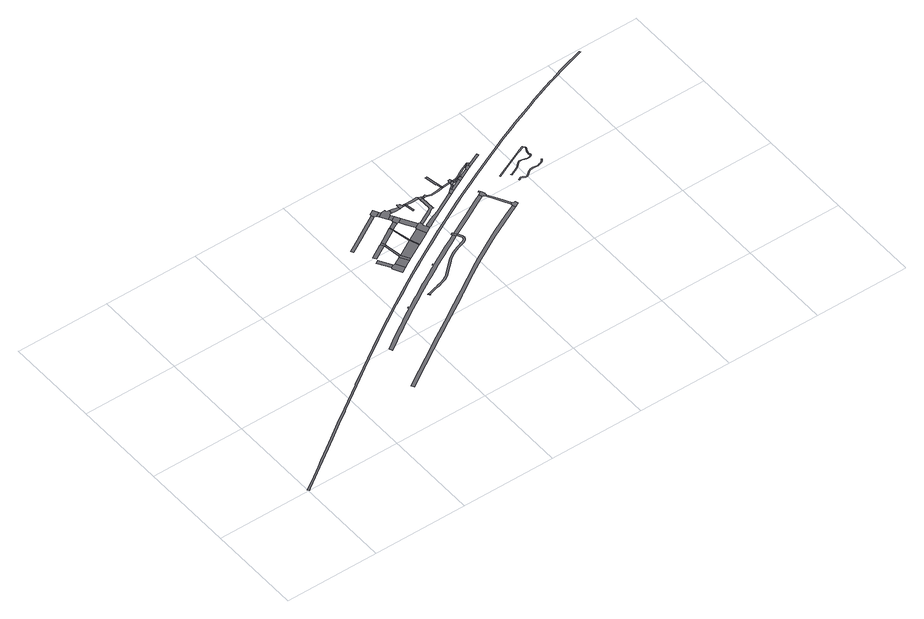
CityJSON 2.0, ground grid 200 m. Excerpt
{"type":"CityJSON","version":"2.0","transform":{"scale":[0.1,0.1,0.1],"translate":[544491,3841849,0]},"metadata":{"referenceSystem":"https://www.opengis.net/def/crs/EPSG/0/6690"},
"CityObjects":{
"road1":{"type":"Road","attributes":{"RoadStructureAttribute.sectionType":"1"},"geometry":[{"type":"MultiSurface","lod":"1","boundaries":[[[0,1,2,3,4,5,6,7,8,9,10,11,12,13,14,15,16,17,18,19,20,21,22,23,24,25,26,27,28,29,30,31,32,33,34,35,36,37,38,39,40,41,42,43,44,45,46,47,48,49,50,51,52,53,54,55,56,57,58,59,60,61,62,63,64,65,66]]]}]},
"road2":{"type":"Road","geometry":[{"type":"MultiSurface","lod":"1","boundaries":[[[67,68,69,70,71]]]}]},
"road3":{"type":"Road","attributes":{"RoadStructureAttribute.sectionType":"1"},"geometry":[{"type":"MultiSurface","lod":"1","boundaries":[[[72,73,74,75]]]}]},
"road4":{"type":"Road","geometry":[{"type":"MultiSurface","lod":"1","boundaries":[[[76,77,75,74,78,79,80,81,82,83]]]}]},
"road5":{"type":"Road","attributes":{"RoadStructureAttribute.sectionType":"1"},"geometry":[{"type":"MultiSurface","lod":"1","boundaries":[[[84,85,86,87,88,89,90,91,92,93,94,95,96,97,98,99,100,101,102,103,104,105,106,107,108,109,110,111,112,113,114,115,116,117,118,119,120,121,122,123,124,125,126,127,128,129,130,131]]]}]},
"road6":{"type":"Road","attributes":{"RoadStructureAttribute.sectionType":"1"},"geometry":[{"type":"MultiSurface","lod":"1","boundaries":[[[132,133,134,135,136]]]}]},
"road7":{"type":"Road","attributes":{"RoadStructureAttribute.sectionType":"1"},"geometry":[{"type":"MultiSurface","lod":"1","boundaries":[[[137,83,82,138,139]]]}]},
"road8":{"type":"Road","geometry":[{"type":"MultiSurface","lod":"1","boundaries":[[[140,141,137,139,142,143,144]]]}]},
"road9":{"type":"Road","attributes":{"RoadStructureAttribute.sectionType":"1"},"geometry":[{"type":"MultiSurface","lod":"1","boundaries":[[[145,146,147,148,140,144]]]}]},
"road10":{"type":"Road","geometry":[{"type":"MultiSurface","lod":"1","boundaries":[[[149,132,136,150,147,146,151]]]}]},
"road11":{"type":"Road","attributes":{"RoadStructureAttribute.sectionType":"1"},"geometry":[{"type":"MultiSurface","lod":"1","boundaries":[[[152,153,154,155,156,157,158,159,160,161]]]}]},
"road12":{"type":"Road","attributes":{"RoadStructureAttribute.sectionType":"1"},"geometry":[{"type":"MultiSurface","lod":"1","boundaries":[[[162,163,164,165,166,167,168,169,170,171,172,173,174,175,176,177,178,179,180,181,182,183,184,185,186,187,188,189,190,191,192,193,194,195,196,197,198,199,200,201,202,203,204,205,206,207,208,209,210,211,212,213,214,215,216,217,218,219,220,221,222,223,224,225,226,227,228,229,230,231,232,233,234,235,236,237,238,239,240,241,242,243,244,245,246,247,248,249,250,251,252,253,254,255,256,257,258,259,260,261,262,263,264,265,266,267,268,269,270,271,272,273,274,275,276,277,278,279,280,281,282,283,284,285]]]}]},
"road13":{"type":"Road","attributes":{"RoadStructureAttribute.sectionType":"1"},"geometry":[{"type":"MultiSurface","lod":"1","boundaries":[[[286,287,288,143,142,289]]]}]},
"road14":{"type":"Road","attributes":{"RoadStructureAttribute.sectionType":"1"},"geometry":[{"type":"MultiSurface","lod":"1","boundaries":[[[290,291,292,149,151,293,294,295,296,297,298]]]}]},
"road15":{"type":"Road","attributes":{"RoadStructureAttribute.sectionType":"1"},"geometry":[{"type":"MultiSurface","lod":"1","boundaries":[[[299,300,301,302,303,304,305,306,307,308,309,310,311,312,313,314,315,316,317,318,319,320,321,322,323,324,325,326,327,328,329,330,331,332,333,334,335,336,337,338,339,340,341,342,343,344,345,346,67,71]]]}]},
"road16":{"type":"Road","geometry":[{"type":"MultiSurface","lod":"1","boundaries":[[[347,348,286,289,349]]]}]},
"road17":{"type":"Road","attributes":{"RoadStructureAttribute.sectionType":"1"},"geometry":[{"type":"MultiSurface","lod":"1","boundaries":[[[350,351,298,352,348,347]]]}]},
"road18":{"type":"Road","geometry":[{"type":"MultiSurface","lod":"1","boundaries":[[[353,290,298,351,354]]]}]},
"road19":{"type":"Road","attributes":{"RoadStructureAttribute.sectionType":"1"},"geometry":[{"type":"MultiSurface","lod":"1","boundaries":[[[355,353,354,356,357]]]}]},
"road20":{"type":"Road","attributes":{"RoadStructureAttribute.sectionType":"1"},"geometry":[{"type":"MultiSurface","lod":"1","boundaries":[[[358,359,347,349,360]]]}]},
"road21":{"type":"Road","geometry":[{"type":"MultiSurface","lod":"1","boundaries":[[[361,362,363,152,161,364,365,366]]]}]},
"road22":{"type":"Road","geometry":[{"type":"MultiSurface","lod":"1","boundaries":[[[366,365,367,368]]]}]},
"road23":{"type":"Road","geometry":[{"type":"MultiSurface","lod":"1","boundaries":[[[369,370,371,372,368,367,373,374,375,376,377,378,379,380,381,382,383,384]]]}]},
"road24":{"type":"Road","attributes":{"RoadStructureAttribute.sectionType":"1"},"geometry":[{"type":"MultiSurface","lod":"1","boundaries":[[[374,373,385,386]]]}]},
"road25":{"type":"Road","geometry":[{"type":"MultiSurface","lod":"1","boundaries":[[[386,385,387,388,355,357,389,390]]]}]},
"road26":{"type":"Road","attributes":{"RoadStructureAttribute.sectionType":"1"},"geometry":[{"type":"MultiSurface","lod":"1","boundaries":[[[390,389,391,392,393]]]}]},
"road27":{"type":"Road","geometry":[{"type":"MultiSurface","lod":"1","boundaries":[[[394,393,392,358,360,395,396,397,398,399,400,401,402,403,404,405,406,407,408,409,410,411]]]}]},
"road28":{"type":"Road","attributes":{"RoadStructureAttribute.sectionType":"1"},"geometry":[{"type":"MultiSurface","lod":"1","boundaries":[[[412,384,383,413,414,415,416,417]]]}]},
"road29":{"type":"Road","geometry":[{"type":"MultiSurface","lod":"1","boundaries":[[[418,419,0,66,324,323,420]]]}]},
"road30":{"type":"Road","geometry":[{"type":"MultiSurface","lod":"1","boundaries":[[[421,422,423,417,416,424,425,426,427,428,429]]]}]},
"road31":{"type":"Road","attributes":{"RoadStructureAttribute.sectionType":"1"},"geometry":[{"type":"MultiSurface","lod":"1","boundaries":[[[427,426,430,431]]]}]},
"road32":{"type":"Road","geometry":[{"type":"MultiSurface","lod":"1","boundaries":[[[432,433,434,435,436]]]}]},
"road33":{"type":"Road","geometry":[{"type":"MultiSurface","lod":"1","boundaries":[[[431,430,436,435,437]]]}]},
"road34":{"type":"Road","attributes":{"RoadStructureAttribute.sectionType":"1"},"geometry":[{"type":"MultiSurface","lod":"1","boundaries":[[[438,439,440,441,442,443,444,445,446,447,448,411,410]]]}]},
"road35":{"type":"Road","attributes":{"RoadStructureAttribute.sectionType":"1"},"geometry":[{"type":"MultiSurface","lod":"1","boundaries":[[[449,450,451,452,437,435,453,454,455,456]]]}]},
"road36":{"type":"Road","attributes":{"RoadStructureAttribute.sectionType":"1"},"geometry":[{"type":"MultiSurface","lod":"1","boundaries":[[[457,458,459,460,461,462,463,397,396,464,465,466,467,468,469,470]]]}]},
"road37":{"type":"Road","geometry":[{"type":"MultiSurface","lod":"1","boundaries":[[[471,456,455,446,445,472]]]}]},
"road38":{"type":"Road","attributes":{"RoadStructureAttribute.sectionType":"1"},"geometry":[{"type":"MultiSurface","lod":"1","boundaries":[[[472,445,473,474,475]]]}]},
"road39":{"type":"Road","geometry":[{"type":"MultiSurface","lod":"1","boundaries":[[[476,477,478,475,474,479,480,481]]]}]},
"road40":{"type":"Road","attributes":{"RoadStructureAttribute.sectionType":"1"},"geometry":[{"type":"MultiSurface","lod":"1","boundaries":[[[482,483,484,485,486,487,420,323,488,489,490]]]}]},
"road41":{"type":"Road","attributes":{"RoadStructureAttribute.sectionType":"1"},"geometry":[{"type":"MultiSurface","lod":"1","boundaries":[[[491,492,481,480,493,494,495,496]]]}]},
"road42":{"type":"Road","geometry":[{"type":"MultiSurface","lod":"1","boundaries":[[[497,496,495,498]]]}]},
"road43":{"type":"Road","attributes":{"RoadStructureAttribute.sectionType":"1"},"geometry":[{"type":"MultiSurface","lod":"1","boundaries":[[[499,500,501,502,496,497]]]}]},
"road44":{"type":"Road","geometry":[{"type":"MultiSurface","lod":"1","boundaries":[[[503,504,505,457,470,506,507]]]}]},
"road45":{"type":"Road","attributes":{"RoadStructureAttribute.sectionType":"1"},"geometry":[{"type":"MultiSurface","lod":"1","boundaries":[[[508,497,498,509]]]}]},
"road46":{"type":"Road","attributes":{"RoadStructureAttribute.sectionType":"1"},"geometry":[{"type":"MultiSurface","lod":"1","boundaries":[[[510,511,512,513,503,507,514,515,516]]]}]},
"road47":{"type":"Road","geometry":[{"type":"MultiSurface","lod":"1","boundaries":[[[517,518,519,520,510,516,521,522,523,524,525,526,527]]]}]},
"road48":{"type":"Road","attributes":{"RoadStructureAttribute.sectionType":"1"},"geometry":[{"type":"MultiSurface","lod":"1","boundaries":[[[528,529,530,531,532,507,506,533]]]}]},
"road49":{"type":"Road","geometry":[{"type":"MultiSurface","lod":"1","boundaries":[[[534,509,535,518,517]]]}]},
"road50":{"type":"Road","attributes":{"RoadStructureAttribute.sectionType":"1"},"geometry":[{"type":"MultiSurface","lod":"1","boundaries":[[[536,537,508,509,534]]]}]},
"road51":{"type":"Road","geometry":[{"type":"MultiSurface","lod":"1","boundaries":[[[538,539,540,482,490,541,542,543,544,545,546,547,548,549,550,551,552,553,554,555]]]}]},
"road52":{"type":"Road","attributes":{"RoadStructureAttribute.sectionType":"1"},"geometry":[{"type":"MultiSurface","lod":"1","boundaries":[[[556,527,526,528]]]}]},
"road53":{"type":"Road","attributes":{"RoadStructureAttribute.sectionType":"1"},"geometry":[{"type":"MultiSurface","lod":"1","boundaries":[[[557,558,539,538]]]}]},
"road54":{"type":"Road","attributes":{"RoadStructureAttribute.sectionType":"1"},"geometry":[{"type":"MultiSurface","lod":"1","boundaries":[[[559,560,549,548,561,562,563,564]]]}]},
"road55":{"type":"Road","geometry":[{"type":"MultiSurface","lod":"1","boundaries":[[[565,556,528,533,566]]]}]},
"road56":{"type":"Road","geometry":[{"type":"MultiSurface","lod":"1","boundaries":[[[567,568,569,570,564,563,571,572,573,574,84,131,575,576]]]}]},
"road57":{"type":"Road","attributes":{"RoadStructureAttribute.sectionType":"1"},"geometry":[{"type":"MultiSurface","lod":"1","boundaries":[[[577,578,579,580,581,582,517,527,583,584,585,586]]]}]},
"road58":{"type":"Road","attributes":{"RoadStructureAttribute.sectionType":"1"},"geometry":[{"type":"MultiSurface","lod":"1","boundaries":[[[587,565,566,588]]]}]},
"road59":{"type":"Road","geometry":[{"type":"MultiSurface","lod":"1","boundaries":[[[589,590,587,588,591,592]]]}]},
"road60":{"type":"Road","attributes":{"RoadStructureAttribute.sectionType":"1"},"geometry":[{"type":"MultiSurface","lod":"1","boundaries":[[[586,593,594,589,592,595,596,597]]]}]},
"road61":{"type":"Road","attributes":{"RoadStructureAttribute.sectionType":"1"},"geometry":[{"type":"MultiSurface","lod":"1","boundaries":[[[598,599,600,592,591,601]]]}]},
"road62":{"type":"Road","attributes":{"RoadStructureAttribute.sectionType":"1"},"geometry":[{"type":"MultiSurface","lod":"1","boundaries":[[[602,603,604,605,606,607,608,609,610]]]}]},
"road63":{"type":"Road","attributes":{"RoadStructureAttribute.sectionType":"1"},"geometry":[{"type":"MultiSurface","lod":"1","boundaries":[[[611,612,613,614,615,616,617,618,619,620,621,622,623,624,625,626,627,628,629,630,631,632,633,634,635,636,637,638,639,640,641,642,643,644,645,646,647,648]]]}]},
"road64":{"type":"Road","attributes":{"RoadStructureAttribute.sectionType":"1"},"geometry":[{"type":"MultiSurface","lod":"1","boundaries":[[[649,650,651,652,653,654,655,656,657,658,659,660,661,662,663,664,665,666,667,668,669,670,671,672,673,674,675,676,677,678,679,680,681,682,683,684,685,686,687,688,689,690,691,692,693,694,695,696,697,698,699]]]}]},
"road65":{"type":"Road","geometry":[{"type":"MultiSurface","lod":"1","boundaries":[[[700,701,648,647,702]]]}]},
"road66":{"type":"Road","attributes":{"RoadStructureAttribute.sectionType":"1"},"geometry":[{"type":"MultiSurface","lod":"1","boundaries":[[[703,704,705,706,707,708,709,710,711,712,713,714,715,716,717,701,700]]]}]}
},
"vertices":[
[6024,3616,0],[5899,3550,0],[5722,3456,0],[5544,3358,0],[5347,3248,0],[5301,3222,0],[5287,3244,0],[5265,3231,0],[5278,3209,0],[5209,3170,0],[5074,3092,0],[5015,3057,0],[4934,3010,0],[4810,2940,0],[4649,2841,0],[4557,2785,0],[4489,2744,0],[4284,2618,0],[4271,2636,0],[4250,2623,0],[4262,2604,0],[4182,2553,0],[4098,2498,0],[4054,2471,0],[4031,2456,0],[3980,2423,0],[3979,2422,0],[3926,2388,0],[3862,2349,0],[3805,2309,0],[3742,2267,0],[3669,2220,0],[3598,2172,0],[3528,2121,0],[3444,2066,0],[3357,2005,0],[3346,1997,0],[3380,1929,0],[3474,1994,0],[3536,2035,0],[3648,2114,0],[3760,2189,0],[3837,2241,0],[3943,2310,0],[4030,2366,0],[4048,2378,0],[4108,2415,0],[4126,2427,0],[4223,2489,0],[4309,2543,0],[4420,2610,0],[4559,2694,0],[4637,2743,0],[4696,2780,0],[4866,2885,0],[4973,2947,0],[5010,2968,0],[5080,3008,0],[5222,3089,0],[5349,3163,0],[5487,3238,0],[5601,3302,0],[5676,3344,0],[5743,3380,0],[5813,3418,0],[5850,3438,0],[6058,3555,0],
[4765,2690,0],[4749,2684,0],[4763,2651,0],[4782,2646,0],[4785,2658,0],
[4553,3919,0],[4486,3874,0],[4637,3625,0],[4710,3661,0],
[4713,3654,0],[4712,3657,0],[4633,3614,0],[4624,3585,0],[4729,3406,0],[4826,3463,0],[4842,3472,0],[4749,3650,0],
[7330,3560,0],[7319,3555,0],[7113,3453,0],[6906,3351,0],[6705,3249,0],[6573,3182,0],[6357,3063,0],[6178,2958,0],[6014,2862,0],[5803,2737,0],[5557,2580,0],[5274,2395,0],[5187,2340,0],[5172,2331,0],[4978,2209,0],[4705,2037,0],[4565,1949,0],[4442,1872,0],[4213,1727,0],[3943,1557,0],[3719,1414,0],[3438,1234,0],[3198,1079,0],[3094,1009,0],[3133,953,0],[3236,1022,0],[3474,1180,0],[3755,1357,0],[3978,1499,0],[4249,1672,0],[4477,1814,0],[4613,1900,0],[4741,1979,0],[5014,2152,0],[5214,2279,0],[5232,2291,0],[5309,2340,0],[5592,2525,0],[5838,2680,0],[6047,2805,0],[6214,2901,0],[6390,3006,0],[6604,3123,0],[6736,3189,0],[6937,3291,0],[7143,3393,0],[7347,3495,0],[7358,3500,0],
[4826,4208,0],[4811,4199,0],[4524,4027,0],[4564,3959,0],[4867,4140,0],
[4913,3744,0],[4935,3525,0],[5012,3568,0],
[4920,3776,0],[4917,3760,0],[5058,3594,0],[4959,3770,0],[4959,3771,0],
[4951,3835,0],[4914,4132,0],[4877,4123,0],[4915,3814,0],
[4869,4233,0],[4874,4127,0],[4910,4165,0],
[5146,4891,0],[4758,4660,0],[4672,4609,0],[4620,4578,0],[4570,4548,0],[4304,4390,0],[4334,4338,0],[4657,4529,0],[4761,4590,0],[5178,4836,0],
[10675,5955,0],[10622,5939,0],[10535,5914,0],[10351,5857,0],[10214,5813,0],[10096,5774,0],[9967,5728,0],[9835,5682,0],[9813,5674,0],[9628,5607,0],[9439,5535,0],[9280,5476,0],[9118,5410,0],[8939,5333,0],[8809,5282,0],[8645,5215,0],[8523,5164,0],[8344,5087,0],[8212,5031,0],[7976,4921,0],[7764,4821,0],[7481,4689,0],[7287,4594,0],[7122,4512,0],[6958,4433,0],[6943,4426,0],[6764,4336,0],[6583,4242,0],[6411,4151,0],[6153,4015,0],[5924,3893,0],[5879,3870,0],[5581,3702,0],[5335,3567,0],[5153,3463,0],[5136,3453,0],[5024,3389,0],[4830,3275,0],[4641,3163,0],[4435,3036,0],[4132,2848,0],[4117,2843,0],[3933,2724,0],[3710,2582,0],[3516,2457,0],[3325,2330,0],[3144,2211,0],[3129,2203,0],[2896,2041,0],[2682,1894,0],[2317,1646,0],[2295,1630,0],[1776,1275,0],[1739,1247,0],[1456,1052,0],[1131,821,0],[915,669,0],[644,482,0],[510,388,0],[287,228,0],[184,159,0],[2,37,0],[26,3,0],[66,31,0],[307,201,0],[528,361,0],[662,454,0],[935,642,0],[1148,794,0],[1473,1025,0],[1756,1220,0],[1794,1248,0],[2313,1603,0],[2335,1618,0],[2700,1867,0],[2913,2014,0],[3144,2174,0],[3159,2181,0],[3343,2303,0],[3534,2427,0],[3728,2554,0],[3951,2694,0],[4135,2813,0],[4147,2818,0],[4453,3006,0],[4659,3136,0],[4848,3248,0],[5042,3360,0],[5151,3423,0],[5169,3433,0],[5353,3538,0],[5596,3673,0],[5897,3840,0],[5939,3863,0],[6168,3986,0],[6426,4121,0],[6598,4212,0],[6780,4307,0],[6959,4396,0],[6971,4404,0],[7138,4483,0],[7299,4564,0],[7496,4659,0],[7777,4791,0],[7988,4891,0],[8212,4998,0],[8357,5062,0],[8536,5136,0],[8658,5188,0],[8819,5254,0],[8949,5305,0],[9131,5382,0],[9290,5449,0],[9449,5508,0],[9641,5580,0],[9825,5647,0],[9845,5654,0],[9977,5701,0],[10107,5744,0],[10224,5783,0],[10358,5829,0],[10545,5884,0],[10627,5912,0],[10682,5928,0],
[5315,3971,0],[5305,3965,0],[4964,3773,0],[5388,3779,0],
[5209,4437,0],[4934,4272,0],[4893,4248,0],[4958,4194,0],[4975,4204,0],[5228,4355,0],[5236,4360,0],[5238,4361,0],[5240,4362,0],
[4794,2661,0],[4799,2662,0],[4880,2685,0],[4960,2707,0],[4996,2715,0],[5045,2727,0],[5132,2755,0],[5215,2785,0],[5273,2818,0],[5328,2857,0],[5416,2937,0],[5516,3027,0],[5599,3107,0],[5644,3149,0],[5684,3175,0],[5749,3216,0],[5829,3254,0],[5920,3291,0],[6056,3340,0],[6116,3371,0],[6142,3396,0],[6158,3444,0],[6158,3477,0],[6151,3499,0],[6106,3579,0],[6075,3564,0],[6119,3486,0],[6123,3472,0],[6123,3450,0],[6111,3415,0],[6095,3400,0],[6042,3373,0],[5907,3324,0],[5815,3286,0],[5732,3247,0],[5665,3205,0],[5622,3176,0],[5575,3133,0],[5492,3053,0],[5393,2963,0],[5306,2885,0],[5254,2848,0],[5200,2817,0],[5121,2788,0],[5036,2761,0],[4998,2752,0],[4947,2741,0],[4826,2708,0],
[5332,3980,0],[5314,3974,0],[5406,3789,0],
[5317,4053,0],[5253,4368,0],[5301,4044,0],
[5222,4445,0],[5253,4370,0],
[5367,4532,0],[5318,4409,0],[5404,4460,0],
[5602,4133,0],[5342,3986,0],[5676,3940,0],
[5250,4982,0],[5157,4927,0],[5155,4919,0],[5209,4829,0],[5216,4827,0],[5308,4884,0],
[5242,4784,0],[5335,4840,0],
[5467,4807,0],[5433,4813,0],[5424,4858,0],[5339,4841,0],[5332,4634,0],[5427,4691,0],[5428,4701,0],[5430,4710,0],[5434,4717,0],[5441,4723,0],[5449,4725,0],[5455,4726,0],[5457,4726,0],[5467,4724,0],[5474,4724,0],[5485,4804,0],
[5370,4572,0],[5465,4626,0],
[5369,4564,0],[5369,4556,0],[5440,4457,0],[5533,4513,0],
[5516,4328,0],[5608,4173,0],[5703,4229,0],
[5726,4220,0],[5707,3958,0],[5811,4016,0],[5780,4093,0],[5769,4099,0],[5762,4106,0],[5757,4112,0],[5753,4118,0],[5752,4119,0],[5751,4120,0],[5749,4126,0],[5746,4132,0],[5744,4140,0],[5744,4148,0],[5744,4155,0],[5756,4161,0],[5768,4168,0],[5743,4213,0],
[5540,4795,0],[5586,4711,0],[5611,4710,0],[5648,4712,0],[5669,4714,0],[5667,4774,0],
[6047,3666,0],[6007,3644,0],[6065,3637,0],
[5681,4834,0],[5675,4821,0],[5675,4786,0],[5738,4726,0],[5741,4726,0],[5754,4726,0],[5754,4764,0],[5748,4775,0],[5730,4811,0],
[5790,4725,0],[5791,4764,0],
[5830,4537,0],[5845,4540,0],[5860,4543,0],[5823,4724,0],[5793,4715,0],
[5823,4763,0],
[5777,4173,0],[5779,4174,0],[6026,4310,0],[6106,4368,0],[6147,4370,0],[6162,4371,0],[6161,4392,0],[6150,4682,0],[6095,4679,0],[6105,4440,0],[6084,4402,0],
[6080,4779,0],[5989,4761,0],[5901,4762,0],[5893,4762,0],[5893,4722,0],[5900,4722,0],[6093,4717,0],[6094,4769,0],
[6624,4505,0],[6159,4261,0],[5957,4183,0],[5845,4127,0],[5815,4111,0],[5813,4110,0],[5799,4103,0],[5820,4021,0],[5825,4024,0],[5838,4031,0],[5874,4051,0],[5881,4055,0],[6186,4221,0],[6646,4462,0],
[6147,4731,0],[6160,4727,0],
[6177,4681,0],[6190,4680,0],[6191,4717,0],
[6237,4721,0],[6236,4732,0],[6196,4725,0],[6226,4679,0],[6253,4670,0],[6259,4699,0],
[7019,4144,0],[6988,4128,0],[6903,4083,0],[6691,3969,0],[6536,3889,0],[6380,3807,0],[6480,3778,0],[6889,3996,0],[7043,4075,0],
[6488,4688,0],[6339,4675,0],[6329,4647,0],[6504,4654,0],[6592,4669,0],[6587,4701,0],
[6616,4705,0],[6621,4674,0],
[6548,5075,0],[6509,5068,0],[6555,4816,0],[6567,4817,0],
[6700,4576,0],[6632,4515,0],[6626,4506,0],[6736,4509,0],[6714,4551,0],
[6779,4728,0],[6788,4702,0],
[6776,4652,0],[6754,4624,0],[6745,4616,0],[6704,4579,0],[6723,4560,0],[6762,4599,0],[6796,4632,0],
[6854,4710,0],[6791,4689,0],[6789,4684,0],[6786,4672,0],[6810,4646,0],[6831,4656,0],[6838,4659,0],[6852,4661,0],[6856,4661,0],[6859,4661,0],[6854,4687,0],
[6961,4678,0],[6940,4667,0],[6735,4561,0],[6726,4557,0],[6720,4554,0],[6982,4638,0],
[6850,4724,0],[6789,4697,0],
[6838,4776,0],[6800,4763,0],
[7097,4187,0],[7075,4174,0],[7037,4154,0],[7055,4078,0],[7061,4079,0],[7066,4078,0],[7069,4077,0],[7074,4073,0],[7080,4067,0],[7087,4060,0],[7094,4047,0],[7125,4064,0],[7124,4068,0],[7120,4086,0],[7120,4095,0],[7121,4102,0],[7123,4109,0],[7129,4120,0],
[6959,4703,0],
[7079,4223,0],[7056,4211,0],
[7305,3741,0],[7231,3874,0],[7200,3857,0],[7273,3725,0],[7335,3614,0],[7369,3626,0],
[7032,4714,0],[7052,4673,0],
[7405,3608,0],[7397,3610,0],[7393,3611,0],[7386,3615,0],[7340,3596,0],[7341,3587,0],[7340,3581,0],[7338,3576,0],[7460,3548,0],[7432,3607,0],
[7335,4926,0],[7152,4838,0],[7055,4789,0],[7020,4766,0],[6990,4749,0],[6968,4741,0],[6985,4724,0],[7015,4741,0],[7072,4777,0],[7341,4910,0],
[7218,4804,0],[7238,4765,0],
[7299,4877,0],[7248,4836,0],[7334,4813,0],[7313,4853,0],
[7328,4900,0],[7315,4889,0],[7321,4860,0],[7345,4879,0],[7364,4895,0],
[7613,4993,0],[7336,4864,0],[7323,4858,0],[7633,4950,0],
[8391,4651,0],[8286,4607,0],[8216,4578,0],[7836,4402,0],[7602,4295,0],[7612,4275,0],[7881,4403,0],[8217,4558,0],[8401,4628,0],
[8343,4372,0],[8323,4362,0],[8311,4359,0],[8291,4359,0],[8271,4359,0],[8251,4364,0],[8218,4371,0],[8188,4383,0],[8161,4388,0],[8133,4390,0],[8111,4390,0],[8091,4380,0],[8071,4367,0],[8034,4332,0],[8012,4306,0],[7989,4289,0],[7964,4276,0],[7798,4197,0],[7788,4212,0],[7800,4184,0],[7947,4253,0],[7987,4271,0],[8007,4286,0],[8044,4324,0],[8084,4362,0],[8101,4370,0],[8116,4375,0],[8136,4375,0],[8156,4375,0],[8178,4371,0],[8219,4353,0],[8256,4346,0],[8279,4342,0],[8301,4342,0],[8324,4344,0],[8349,4357,0],[8378,4380,0],[8368,4392,0],
[8463,4191,0],[8448,4171,0],[8428,4148,0],[8401,4128,0],[8383,4118,0],[8353,4110,0],[8326,4102,0],[8296,4099,0],[8279,4102,0],[8256,4104,0],[8221,4111,0],[8198,4113,0],[8169,4108,0],[8139,4098,0],[8111,4085,0],[8081,4067,0],[8042,4037,0],[8015,4011,0],[7995,4004,0],[7977,4004,0],[7962,4008,0],[7927,4031,0],[7907,4043,0],[7900,4045,0],[7892,4048,0],[7877,4045,0],[7824,4025,0],[7830,4009,0],[7832,4005,0],[7884,4028,0],[7904,4023,0],[7947,3996,0],[7962,3986,0],[7982,3984,0],[8000,3984,0],[8022,3994,0],[8049,4017,0],[8082,4045,0],[8109,4065,0],[8136,4078,0],[8159,4085,0],[8184,4091,0],[8221,4094,0],[8264,4084,0],[8286,4082,0],[8316,4082,0],[8341,4087,0],[8371,4095,0],[8421,4116,0],[8443,4136,0],[8483,4179,0],
[8378,4425,0],[8363,4412,0],[8391,4403,0],
[8375,4442,0],[8380,4465,0],[8387,4500,0],[8404,4535,0],[8421,4565,0],[8426,4590,0],[8423,4610,0],[8411,4608,0],[8411,4585,0],[8406,4568,0],[8392,4538,0],[8374,4510,0],[8365,4487,0],[8360,4460,0],[8358,4435,0]
]}
